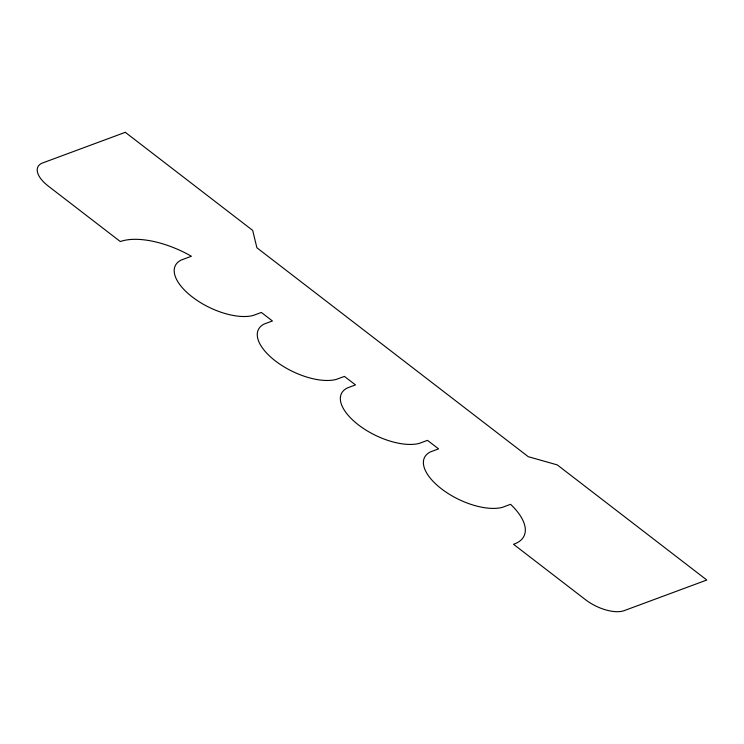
<?xml version="1.0" encoding="UTF-8"?>
<svg xmlns="http://www.w3.org/2000/svg" width="744" height="744" viewBox="0 0 744 744"><rect width="100%" height="100%" fill="white"/><g stroke="black" fill="none" stroke-linecap="round" stroke-linejoin="round"><path stroke-width="1.12" d="M125.299 132.32L42.678 162.936A29.965 13.931 25.9 0 0 48.314 186.112L120.305 241.549A66.951 31.127 25.9 0 1 191.413 256.243L181.21 260.028A48.834 22.701 25.9 0 0 192.305 296.977A48.834 22.701 25.9 0 0 253.211 315.456L261.349 312.443L272.425 320.971L264.287 323.984A48.834 22.701 25.9 0 0 275.373 360.933A48.834 22.701 25.9 0 0 336.279 379.412L344.416 376.399L355.493 384.927L347.355 387.94A48.834 22.701 25.9 0 0 358.441 424.889A48.834 22.701 25.9 0 0 419.356 443.368L427.493 440.355L438.569 448.883L430.404 451.906A48.834 22.701 25.9 0 0 441.49 488.855A48.834 22.701 25.9 0 0 502.395 507.343L510.561 504.311A59.064 27.454 25.9 0 1 513.509 544.273L585.509 599.701A29.965 13.931 25.9 0 0 624.179 610.638L706.8 580.022L557.275 464.898L528.268 456.695L256.894 247.771L252.672 230.389L125.299 132.32"/></g></svg>
